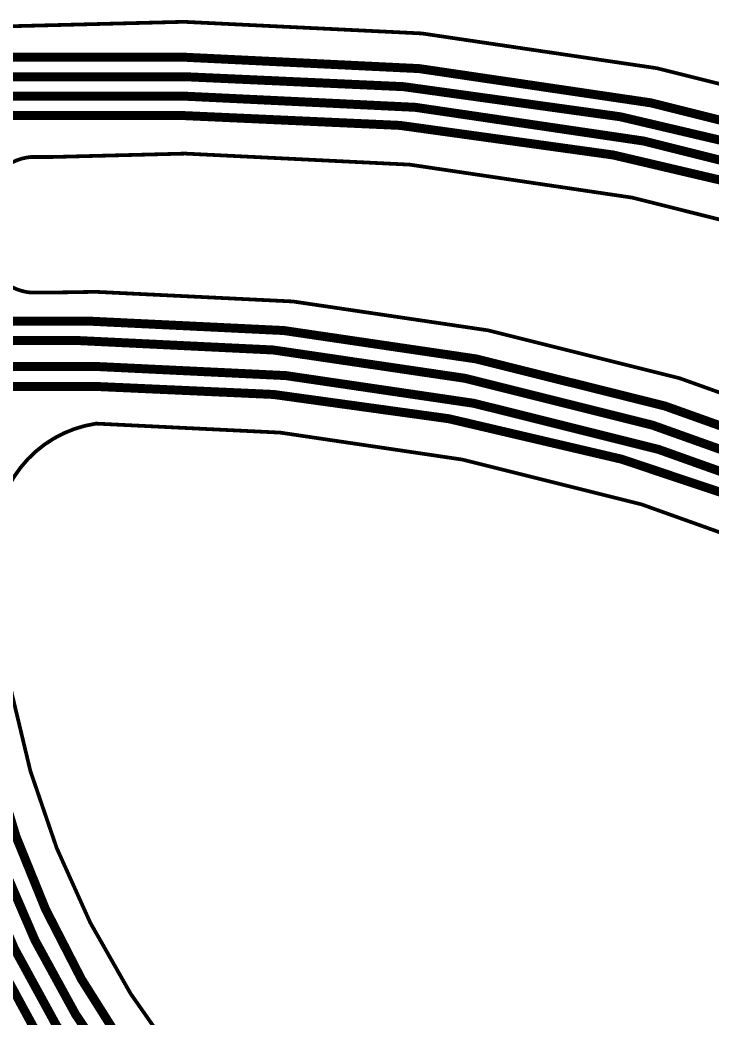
# Model space of a CAD drawing. Header units: inches. Extents: x -17 to 349, y -40 to 215.
# Drawn here: x 116.95 to 140.44, y 96.21 to 130.07 of the extents above; entities that cross this region are included whole.
import ezdxf

# ---------------------------------------------------------------- set-up
doc = ezdxf.new("R2010")
doc.units = ezdxf.units.IN
doc.layers.add('Board Outline', color=216, linetype='Continuous')
doc.layers.add('Bottom Layer', color=5, linetype='Continuous')

msp = doc.modelspace()

# ---------------------------------------------------------------- linework, layer by layer
at = {"layer": 'Board Outline', "const_width": 0.127}
for points in [[(116.28870062, 129.84494478), (122.50330592, 130.0034357)], [(122.50330592, 130.0034357), (122.52998862, 130.00344332)], [(117.32510952, 125.41819468), (118.04152668, 125.41819468)], [(118.04152668, 125.41819468), (122.56069468, 125.53344718)], [(117.32095916, 120.81942054), (118.04152668, 120.81942054)], [(118.04152668, 120.81942054), (119.53146782, 120.84368262)]]:
    msp.add_lwpolyline(points, dxfattribs=at)
at = {"layer": 'Board Outline', "const_width": 0.0635}
for points in [[(122.47155592, 130.0034357, 1), (122.53505592, 130.0034357, 1)], [(122.47155592, 130.0034357, 1), (122.53505592, 130.0034357, 1)], [(122.49823862, 130.00344332, 1), (122.56173862, 130.00344332, 1)], [(122.49823862, 130.00344332, 1), (122.56173862, 130.00344332, 1)], [(117.29335952, 125.41819468, 1), (117.35685952, 125.41819468, 1)], [(117.29335952, 125.41819468, 1), (117.35685952, 125.41819468, 1)], [(118.00977668, 125.41819468, 1), (118.07327668, 125.41819468, 1)], [(118.00977668, 125.41819468, 1), (118.07327668, 125.41819468, 1)], [(122.52894468, 125.53344718, 1), (122.59244468, 125.53344718, 1)], [(122.52894468, 125.53344718, 1), (122.59244468, 125.53344718, 1)], [(117.28920916, 120.81942054, 1), (117.35270916, 120.81942054, 1)], [(117.28920916, 120.81942054, 1), (117.35270916, 120.81942054, 1)], [(118.00977668, 120.81942054, 1), (118.07327668, 120.81942054, 1)], [(118.00977668, 120.81942054, 1), (118.07327668, 120.81942054, 1)], [(119.49971782, 120.84368262, 1), (119.56321782, 120.84368262, 1)], [(119.4997229, 120.8434083, 1), (119.5632229, 120.8434083, 1)], [(119.50068302, 116.37340962, 1), (119.56418302, 116.37340962, 1)], [(119.50068302, 116.37340708, 1), (119.56418302, 116.37340708, 1)]]:
    msp.add_lwpolyline(points, format="xyb", close=True, dxfattribs=at)
at = {"layer": 'Board Outline', "const_width": 0.127}
for points in [[(122.52998862, 130.00344332, -0.4137830578576681), (204.86466774, 47.83536788)], [(115.74014952, 123.68934368, -0.389016451855684), (117.32510952, 125.41819468)], [(122.56069468, 125.53344718, -0.4136722232397825), (200.39467414, 47.82755484)], [(117.32095916, 120.81942054, -0.3883257373484774), (115.74014952, 122.54790324)], [(119.5314729, 120.8434083, -0.4137590145945721), (187.85119148, 52.65899552)], [(116.1418937, 112.78427532, -0.3454005329415482), (119.53243302, 116.37340962)], [(119.53243302, 116.37340708, -0.4137590145945721), (183.38119788, 52.65109612)], [(140.1634865, 79.2909514, -0.3675955104976865), (111.67189502, 112.78258368)], [(140.88166134, 83.7028806, -0.3675955104976865), (116.14189624, 112.78427532)], [(125.03019952, 78.74299974, -0.30781316416133), (102.94007352, 110.59862056)], [(126.63263472, 82.9158997, -0.2584692511603573), (107.95818134, 105.1965384)]]:
    msp.add_lwpolyline(points, format="xyb", dxfattribs=at)
at = {"layer": 'Bottom Layer', "const_width": 0.3048}
for points in [[(104.00605564, 128.80178964), (122.55846964, 128.80179218)], [(103.35365664, 128.14138964), (122.55846964, 128.14139218)], [(114.43669772, 127.48099218), (122.55846964, 127.48099218)], [(114.53963884, 126.82059218), (122.55846964, 126.82059218)], [(113.87011262, 119.84859952), (119.31929908, 119.84859952)], [(113.31837128, 119.18819952), (118.9746414, 119.18819952)], [(118.9746414, 119.18819952), (118.98825072, 119.18820714)], [(116.24966082, 118.31159218), (119.53608808, 118.31159218)], [(115.9374618, 117.63299816), (119.55410176, 117.63299816)]]:
    msp.add_lwpolyline(points, dxfattribs=at)
for points in [[(122.55846964, 128.80178964, -0.4142135623730951), (203.66689518, 47.79210406)], [(122.55846964, 128.14139218, -0.4142135716234306), (202.98237534, 47.82659217999999)], [(122.55846964, 127.48099218, -0.4142135530473893), (202.33236902, 47.82659217999999)], [(122.55846964, 126.82059218, -0.41421357178314), (201.68237286, 47.82659217999999)], [(119.31929908, 119.84859952, -0.4142135513109782), (186.62706896, 52.6525871)], [(118.98825072, 119.18820968, -0.4141682080837658), (185.97707534, 52.30783798)], [(119.53608808, 118.31159218, -0.4142125882663787), (185.32707156, 52.65259218)], [(119.55410176, 117.63299816, -0.4142135738093534), (184.67707032, 52.6525871)], [(139.14867014, 80.75227436, -0.3677962490165181), (112.947323, 112.78914704)], [(139.50761278, 81.44294354, -0.3699431621700549), (113.61346594, 112.86626144)], [(139.5159897, 82.16587833999999, -0.3671574215201741), (114.36894068, 112.72169988)], [(122.0691361, 93.16730414, -0.1791225164684258), (115.09238094, 112.80565958)], [(124.32388902, 80.50912016, -0.3090782491753339), (104.20165088, 110.59468864)], [(124.25393742, 81.25671074, -0.305068291575155), (104.86977756, 110.6140409)], [(124.3540058, 81.93275205999998, -0.301999857724485), (105.54453618, 110.5759028)], [(124.82248848, 82.45352064, -0.3034145428593823), (106.21358234, 110.61339066)]]:
    msp.add_lwpolyline(points, format="xyb", dxfattribs=at)
at = {"layer": 'Bottom Layer', "const_width": 0.1524}
for points in [[(122.48226964, 128.80179218, 1), (122.63466964, 128.80179218, 1)], [(122.48226964, 128.80178964, 1), (122.63466964, 128.80178964, 1)], [(122.48226964, 128.14139218, 1), (122.63466964, 128.14139218, 1)], [(122.48226964, 128.14139218, 1), (122.63466964, 128.14139218, 1)], [(122.48226964, 127.48099218, 1), (122.63466964, 127.48099218, 1)], [(122.48226964, 127.48099218, 1), (122.63466964, 127.48099218, 1)], [(122.48226964, 126.82059218, 1), (122.63466964, 126.82059218, 1)], [(122.48226964, 126.82059218, 1), (122.63466964, 126.82059218, 1)], [(119.24309908, 119.84859952, 1), (119.39549908, 119.84859952, 1)], [(119.24309908, 119.84859952, 1), (119.39549908, 119.84859952, 1)], [(118.8984414, 119.18819952, 1), (119.0508414, 119.18819952, 1)], [(118.8984414, 119.18819952, 1), (119.0508414, 119.18819952, 1)], [(118.91205072, 119.18820968, 1), (119.06445072, 119.18820968, 1)], [(118.91205072, 119.18820714, 1), (119.06445072, 119.18820714, 1)], [(119.45988808, 118.31159218, 1), (119.61228808, 118.31159218, 1)], [(119.45988808, 118.31159218, 1), (119.61228808, 118.31159218, 1)], [(119.47790176, 117.63299816, 1), (119.63030176, 117.63299816, 1)], [(119.47790176, 117.63299816, 1), (119.63030176, 117.63299816, 1)]]:
    msp.add_lwpolyline(points, format="xyb", close=True, dxfattribs=at)

doc.saveas('drawing.dxf')
